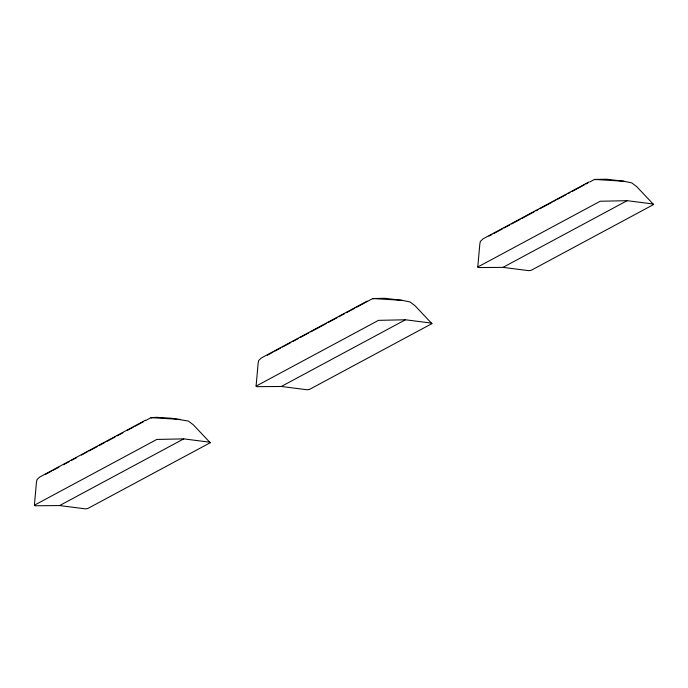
<?xml version="1.0" encoding="UTF-8"?>
<svg xmlns="http://www.w3.org/2000/svg" width="688" height="688" viewBox="0 0 688 688"><rect width="100%" height="100%" fill="white"/><g stroke="black" fill="none" stroke-linecap="round" stroke-linejoin="round"><path stroke-width="1.03" d="M145.435 420.678L151.085 417.642L156.752 417.332L171.467 418.235L188.392 421.073L193.276 424.771L210.227 442.728L87.815 508.492L85.458 508.871L59.607 505.568L35.019 505.766L34.4 505.207L36.473 482.064L37.006 479.579L39.68 477.059L145.503 420.205M356.771 307.14L372.776 298.54L384.953 298.3L402.196 300.346L410.074 301.972L414.967 305.67L431.909 323.635L309.497 389.399L307.149 389.769L281.297 386.475L256.71 386.673L256.091 386.114L258.155 362.972L258.688 360.486L261.371 357.958L367.186 301.112M589.754 181.976L594.466 179.439L606.644 179.207L623.887 181.254L631.765 182.879L636.649 186.577L653.6 204.534L531.188 270.298L528.831 270.668L502.98 267.374L478.392 267.572L477.773 267.013L479.846 243.87L480.379 241.385L483.053 238.856L588.876 182.01M34.4 505.207L156.812 439.443L183.756 438.875L209.608 442.169L210.227 442.728M256.091 386.114L378.503 320.35L405.438 319.774L431.29 323.076L431.909 323.635M477.773 267.013L600.185 201.249L627.129 200.681L652.981 203.975L653.6 204.534M45.623 474.299L51.273 471.263M53.157 470.257L58.807 467.221M63.511 464.684L69.161 461.657M71.045 460.642L76.695 457.606M81.408 455.078L87.058 452.042M88.941 451.027L97.412 446.478M99.296 445.463L104.946 442.427M106.829 441.412L115.309 436.863M117.192 435.848L122.842 432.812M127.547 430.284L133.197 427.248M135.08 426.242L143.56 421.684M267.305 355.206L272.955 352.17M274.839 351.155L280.489 348.119M282.372 347.105L290.852 342.555M292.735 341.54L298.386 338.505M300.269 337.498L308.74 332.94M310.623 331.934L326.637 323.334M328.52 322.319L336.991 317.761M338.874 316.755L344.525 313.719M346.408 312.705L354.888 308.155M488.996 236.104L491.817 234.591M493.7 233.576L502.18 229.018M504.063 228.012L509.713 224.976M511.597 223.961L520.068 219.412M521.951 218.397L534.198 211.818M536.081 210.812L537.964 209.797M539.848 208.782L552.086 202.212M553.969 201.197L555.852 200.182M557.736 199.176L566.215 194.618M568.099 193.612L569.982 192.597M571.866 191.582L584.103 185.012M585.987 183.997L587.87 182.982M59.607 505.568L183.756 438.875M281.297 386.475L405.438 319.774M502.98 267.374L627.129 200.681M623.887 181.254L594.466 179.439L594.965 179.757M402.196 300.346L372.776 298.54L373.274 298.859M180.514 419.448L151.085 417.642L151.584 417.951"/></g></svg>
